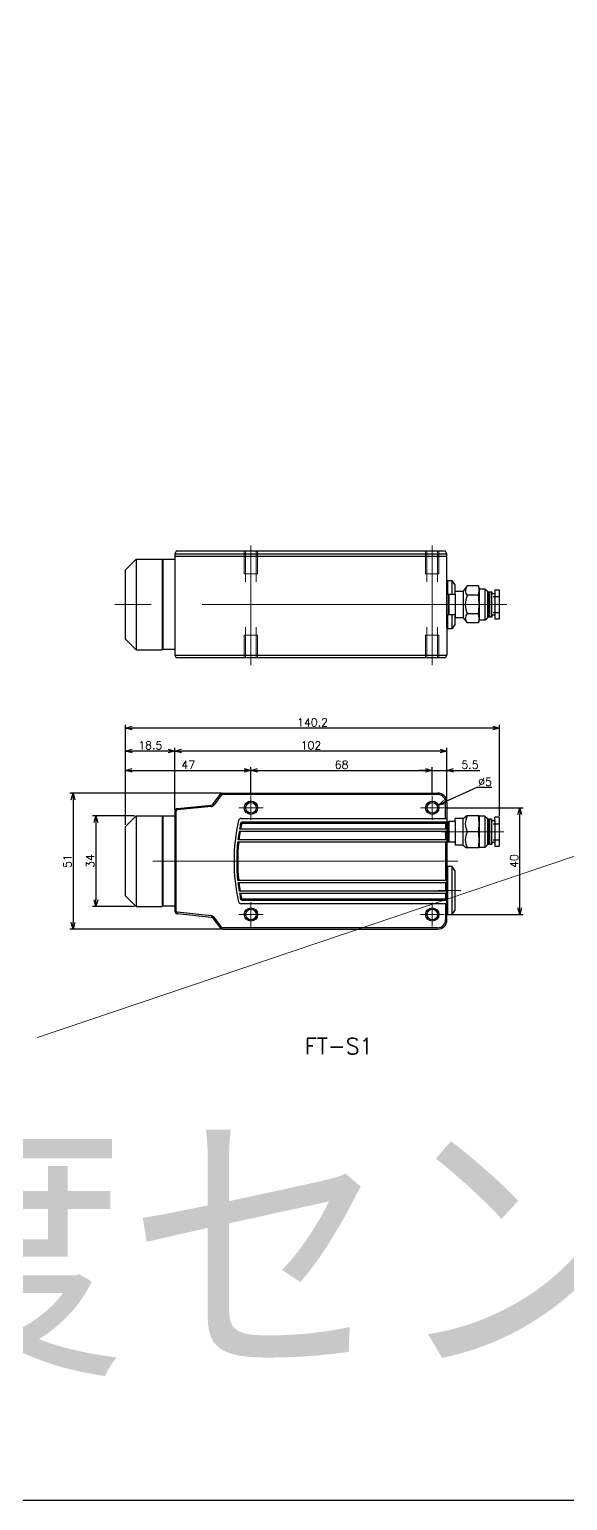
# Model space of a CAD drawing. Header units: millimetres. Extents: x -16130 to 36813, y -8099 to 27484.
# Drawn here: x 7763 to 7965, y -5379 to -4827 of the extents above; entities that cross this region are included whole.
import ezdxf

# ---------------------------------------------------------------- set-up
doc = ezdxf.new("R2010")
doc.units = ezdxf.units.MM
doc.header["$LTSCALE"] = 6
doc.header["$PDMODE"] = 99
doc.header["$PDSIZE"] = 1
doc.linetypes.add('CENTER2', pattern=[28.575, 19.05, -3.175, 3.175, -3.175])
doc.linetypes.add('HIDDEN', pattern=[9.525, 6.35, -3.175])
for name, color, linetype, lineweight in [('04_HIDDEN', 2, 'HIDDEN', 13), ('05_CENTER', 4, 'CENTER2', 13), ('08_DIM', 3, 'Continuous', 13)]:
    doc.layers.add(name, color=color, linetype=linetype, lineweight=lineweight)
doc.styles.add('KSS_TXT', font='txt.shx', dxfattribs={"bigfont": 'extfont2.shx'})
doc.dimstyles.new('KSS_DIM', dxfattribs={"dimtxt": 3, "dimasz": 2.5, "dimexe": 1.25, "dimexo": 0.625, "dimtad": 1, "dimdsep": 46, "dimtxsty": 'KSS_TXT', "dimblk": 'OPEN30', "dimcen": 0, "dimazin": 2, "dimtfac": 0.75, "dimtmove": 0, "dimatfit": 3, "dimldrblk": 'OPEN30', "dimfxl": 1, "dimtolj": 1, "dimarcsym": 0})
doc.dimstyles.new('KSS_DIM$3', dxfattribs={"dimtxt": 3, "dimasz": 2.5, "dimexe": 1.25, "dimexo": 0.625, "dimtad": 1, "dimtih": 1, "dimtoh": 1, "dimdsep": 46, "dimtxsty": 'KSS_TXT', "dimblk": 'OPEN30', "dimcen": 0, "dimazin": 2, "dimtfac": 0.75, "dimtofl": 0, "dimtmove": 0, "dimatfit": 3, "dimldrblk": 'OPEN30', "dimfxl": 1, "dimtolj": 1, "dimarcsym": 0})

# ---------------------------------------------------------------- blocks, each defined once
blk = doc.blocks.new('_Open30')
at = {"color": 0, "linetype": 'ByBlock', "lineweight": -2}
for p, q in [((-1, 0.27), (0, 0)), ((0, 0), (-1, -0.27)), ((0, 0), (-1, 0))]:
    blk.add_line(p, q, dxfattribs=at)
blk = doc.blocks.new('*D2954')
at = {"layer": '08_DIM', "color": 0, "lineweight": -2, "transparency": 16777216}
for p, q in [((7798.79, -5125.32), (7798.79, -5103.68)), ((7801.29, -5104.93), (7843.29, -5104.93)), ((7845.79, -5113.75), (7845.79, -5103.68))]:
    blk.add_line(p, q, dxfattribs=at)
at = {"layer": 'Defpoints', "color": 0, "transparency": 16777216}
for p in [(7845.79, -5104.93), (7845.79, -5114.38), (7798.79, -5125.94)]:
    blk.add_point(p, dxfattribs=at)
at = {"layer": '08_DIM', "color": 0, "lineweight": -2, "transparency": 16777216, "xscale": 2.5, "yscale": 2.5, "zscale": 2.5, "rotation": 180}
blk.add_blockref('_Open30', (7798.79, -5104.93), dxfattribs=at)
at = {"layer": '08_DIM', "color": 0, "lineweight": -2, "transparency": 16777216, "xscale": 2.5, "yscale": 2.5, "zscale": 2.5}
blk.add_blockref('_Open30', (7845.79, -5104.93), dxfattribs=at)
at = {"layer": '08_DIM', "color": 0, "transparency": 16777216, "insert": (7822.29, -5102.8), "char_height": 3, "attachment_point": 5, "style": 'KSS_TXT'}
blk.add_mtext('\\A1;47', dxfattribs=at)
blk = doc.blocks.new('*D2955')
at = {"layer": '08_DIM', "color": 0, "lineweight": -2, "transparency": 16777216}
for p, q in [((7845.79, -5113.75), (7845.79, -5103.68)), ((7848.29, -5104.93), (7911.29, -5104.93)), ((7913.79, -5113.85), (7913.79, -5103.68))]:
    blk.add_line(p, q, dxfattribs=at)
at = {"layer": 'Defpoints', "color": 0, "transparency": 16777216}
for p in [(7913.79, -5104.93), (7845.79, -5114.38), (7913.79, -5114.48)]:
    blk.add_point(p, dxfattribs=at)
at = {"layer": '08_DIM', "color": 0, "lineweight": -2, "transparency": 16777216, "xscale": 2.5, "yscale": 2.5, "zscale": 2.5, "rotation": 180}
blk.add_blockref('_Open30', (7845.79, -5104.93), dxfattribs=at)
at = {"layer": '08_DIM', "color": 0, "lineweight": -2, "transparency": 16777216, "xscale": 2.5, "yscale": 2.5, "zscale": 2.5}
blk.add_blockref('_Open30', (7913.79, -5104.93), dxfattribs=at)
at = {"layer": '08_DIM', "color": 0, "transparency": 16777216, "insert": (7879.79, -5102.8), "char_height": 3, "attachment_point": 5, "style": 'KSS_TXT'}
blk.add_mtext('\\A1;68', dxfattribs=at)
blk = doc.blocks.new('*D2956')
at = {"layer": '08_DIM', "color": 0, "lineweight": -2, "transparency": 16777216}
for p, q in [((7911.29, -5104.93), (7908.79, -5104.93)), ((7913.79, -5113.85), (7913.79, -5103.68)), ((7913.79, -5104.93), (7919.29, -5104.93)), ((7919.29, -5116.32), (7919.29, -5103.68)), ((7921.79, -5104.93), (7931.56, -5104.93))]:
    blk.add_line(p, q, dxfattribs=at)
at = {"layer": 'Defpoints', "color": 0, "transparency": 16777216}
for p in [(7919.29, -5104.93), (7913.79, -5114.48), (7919.29, -5116.94)]:
    blk.add_point(p, dxfattribs=at)
at = {"layer": '08_DIM', "color": 0, "lineweight": -2, "transparency": 16777216, "xscale": 2.5, "yscale": 2.5, "zscale": 2.5}
blk.add_blockref('_Open30', (7913.79, -5104.93), dxfattribs=at)
at = {"layer": '08_DIM', "color": 0, "lineweight": -2, "transparency": 16777216, "xscale": 2.5, "yscale": 2.5, "zscale": 2.5, "rotation": 180}
blk.add_blockref('_Open30', (7919.29, -5104.93), dxfattribs=at)
at = {"layer": '08_DIM', "color": 0, "transparency": 16777216, "insert": (7927.92, -5102.8), "char_height": 3, "attachment_point": 5, "style": 'KSS_TXT'}
blk.add_mtext('\\A1;5.5', dxfattribs=at)
blk = doc.blocks.new('*D2957')
at = {"layer": '08_DIM', "color": 0, "lineweight": -2, "transparency": 16777216}
for p, q in [((7817.29, -5119.62), (7817.29, -5096.43)), ((7916.79, -5097.68), (7819.79, -5097.68)), ((7919.29, -5116.32), (7919.29, -5096.43))]:
    blk.add_line(p, q, dxfattribs=at)
at = {"layer": 'Defpoints', "color": 0, "transparency": 16777216}
for p in [(7817.29, -5097.68), (7919.29, -5116.94), (7817.29, -5120.25)]:
    blk.add_point(p, dxfattribs=at)
at = {"layer": '08_DIM', "color": 0, "lineweight": -2, "transparency": 16777216, "xscale": 2.5, "yscale": 2.5, "zscale": 2.5, "rotation": 180}
blk.add_blockref('_Open30', (7817.29, -5097.68), dxfattribs=at)
at = {"layer": '08_DIM', "color": 0, "lineweight": -2, "transparency": 16777216, "xscale": 2.5, "yscale": 2.5, "zscale": 2.5}
blk.add_blockref('_Open30', (7919.29, -5097.68), dxfattribs=at)
at = {"layer": '08_DIM', "color": 0, "transparency": 16777216, "insert": (7868.29, -5095.55), "char_height": 3, "attachment_point": 5, "style": 'KSS_TXT'}
blk.add_mtext('\\A1;102', dxfattribs=at)
blk = doc.blocks.new('*D2958')
at = {"layer": '08_DIM', "color": 0, "lineweight": -2, "transparency": 16777216}
for p, q in [((7798.79, -5125.32), (7798.79, -5096.43)), ((7814.79, -5097.68), (7801.29, -5097.68)), ((7817.29, -5119.62), (7817.29, -5096.43))]:
    blk.add_line(p, q, dxfattribs=at)
at = {"layer": 'Defpoints', "color": 0, "transparency": 16777216}
for p in [(7798.79, -5097.68), (7817.29, -5120.25), (7798.79, -5125.94)]:
    blk.add_point(p, dxfattribs=at)
at = {"layer": '08_DIM', "color": 0, "lineweight": -2, "transparency": 16777216, "xscale": 2.5, "yscale": 2.5, "zscale": 2.5, "rotation": 180}
blk.add_blockref('_Open30', (7798.79, -5097.68), dxfattribs=at)
at = {"layer": '08_DIM', "color": 0, "lineweight": -2, "transparency": 16777216, "xscale": 2.5, "yscale": 2.5, "zscale": 2.5}
blk.add_blockref('_Open30', (7817.29, -5097.68), dxfattribs=at)
at = {"layer": '08_DIM', "color": 0, "transparency": 16777216, "insert": (7808.04, -5095.55), "char_height": 3, "attachment_point": 5, "style": 'KSS_TXT'}
blk.add_mtext('\\A1;18.5', dxfattribs=at)
blk = doc.blocks.new('*D2959')
at = {"layer": '08_DIM', "color": 0, "lineweight": -2, "transparency": 16777216}
for p, q in [((7802.16, -5121.94), (7786.39, -5121.94)), ((7787.64, -5124.44), (7787.64, -5153.44)), ((7802.16, -5155.94), (7786.39, -5155.94))]:
    blk.add_line(p, q, dxfattribs=at)
at = {"layer": 'Defpoints', "color": 0, "transparency": 16777216}
for p in [(7802.79, -5121.94), (7787.64, -5155.94), (7802.79, -5155.94)]:
    blk.add_point(p, dxfattribs=at)
at = {"layer": '08_DIM', "color": 0, "lineweight": -2, "transparency": 16777216, "xscale": 2.5, "yscale": 2.5, "zscale": 2.5}
for p, rotation in [((7787.64, -5121.94), 90), ((7787.64, -5155.94), 270)]:
    blk.add_blockref('_Open30', p, dxfattribs=dict(at, rotation=rotation))
at = {"layer": '08_DIM', "color": 0, "transparency": 16777216, "insert": (7785.52, -5138.94), "char_height": 3, "attachment_point": 5, "rotation": 90, "style": 'KSS_TXT'}
blk.add_mtext('\\A1;34', dxfattribs=at)
blk = doc.blocks.new('*D2960')
at = {"layer": '08_DIM', "color": 0, "lineweight": -2, "transparency": 16777216}
for p, q in [((7834.56, -5113.44), (7777.83, -5113.44)), ((7779.08, -5115.94), (7779.08, -5161.94)), ((7834.56, -5164.44), (7777.83, -5164.44))]:
    blk.add_line(p, q, dxfattribs=at)
at = {"layer": 'Defpoints', "color": 0, "transparency": 16777216}
for p in [(7835.18, -5113.44), (7779.08, -5164.44), (7835.18, -5164.44)]:
    blk.add_point(p, dxfattribs=at)
at = {"layer": '08_DIM', "color": 0, "lineweight": -2, "transparency": 16777216, "xscale": 2.5, "yscale": 2.5, "zscale": 2.5}
for p, rotation in [((7779.08, -5113.44), 90), ((7779.08, -5164.44), 270)]:
    blk.add_blockref('_Open30', p, dxfattribs=dict(at, rotation=rotation))
at = {"layer": '08_DIM', "color": 0, "transparency": 16777216, "insert": (7776.95, -5138.94), "char_height": 3, "attachment_point": 5, "rotation": 90, "style": 'KSS_TXT'}
blk.add_mtext('\\A1;51', dxfattribs=at)
blk = doc.blocks.new('*D2961')
at = {"layer": '08_DIM', "color": 0, "lineweight": -2, "transparency": 16777216}
for p, q in [((7918.88, -5118.94), (7947.84, -5118.94)), ((7946.59, -5156.44), (7946.59, -5121.44)), ((7918.88, -5158.94), (7947.84, -5158.94))]:
    blk.add_line(p, q, dxfattribs=at)
at = {"layer": 'Defpoints', "color": 0, "transparency": 16777216}
for p in [(7918.25, -5118.94), (7946.59, -5118.94), (7918.25, -5158.94)]:
    blk.add_point(p, dxfattribs=at)
at = {"layer": '08_DIM', "color": 0, "lineweight": -2, "transparency": 16777216, "xscale": 2.5, "yscale": 2.5, "zscale": 2.5}
for p, rotation in [((7946.59, -5118.94), 90), ((7946.59, -5158.94), 270)]:
    blk.add_blockref('_Open30', p, dxfattribs=dict(at, rotation=rotation))
at = {"layer": '08_DIM', "color": 0, "transparency": 16777216, "insert": (7944.46, -5138.94), "char_height": 3, "attachment_point": 5, "rotation": 90, "style": 'KSS_TXT'}
blk.add_mtext('\\A1;40', dxfattribs=at)
blk = doc.blocks.new('*D2967')
at = {"layer": '08_DIM', "color": 0, "lineweight": -2, "transparency": 16777216}
for p, q in [((7798.79, -5125.32), (7798.79, -5087.82)), ((7936.49, -5089.07), (7801.29, -5089.07)), ((7938.99, -5122.12), (7938.99, -5087.82))]:
    blk.add_line(p, q, dxfattribs=at)
at = {"layer": 'Defpoints', "color": 0, "transparency": 16777216}
for p in [(7798.79, -5089.07), (7938.99, -5122.74), (7798.79, -5125.94)]:
    blk.add_point(p, dxfattribs=at)
at = {"layer": '08_DIM', "color": 0, "lineweight": -2, "transparency": 16777216, "xscale": 2.5, "yscale": 2.5, "zscale": 2.5, "rotation": 180}
blk.add_blockref('_Open30', (7798.79, -5089.07), dxfattribs=at)
at = {"layer": '08_DIM', "color": 0, "lineweight": -2, "transparency": 16777216, "xscale": 2.5, "yscale": 2.5, "zscale": 2.5}
blk.add_blockref('_Open30', (7938.99, -5089.07), dxfattribs=at)
at = {"layer": '08_DIM', "color": 0, "transparency": 16777216, "insert": (7868.89, -5086.94), "char_height": 3, "attachment_point": 5, "style": 'KSS_TXT'}
blk.add_mtext('\\A1;140.2', dxfattribs=at)
blk = doc.blocks.new('*D2968')
at = {"layer": '08_DIM', "color": 0, "lineweight": -2, "transparency": 16777216}
for p, q in [((7930.45, -5111.36), (7918.34, -5116.87)), ((7936.08, -5111.36), (7930.45, -5111.36))]:
    blk.add_line(p, q, dxfattribs=at)
at = {"layer": 'Defpoints', "color": 0, "transparency": 16777216}
for p in [(7911.51, -5119.98), (7916.06, -5117.91)]:
    blk.add_point(p, dxfattribs=at)
at = {"layer": '08_DIM', "color": 0, "lineweight": -2, "transparency": 16777216, "xscale": 2.5, "yscale": 2.5, "zscale": 2.5, "rotation": 204.4778225303945}
blk.add_blockref('_Open30', (7916.06, -5117.91), dxfattribs=at)
at = {"layer": '08_DIM', "color": 0, "transparency": 16777216, "insert": (7933.58, -5109.23), "char_height": 3, "attachment_point": 5, "style": 'KSS_TXT'}
blk.add_mtext('\\A1;%%C5', dxfattribs=at)
blk = doc.blocks.new('FT-S1a_1_1')
at = {"color": 0}
for p, q in [((-27.6, -0.31), (-14.93, 0.96)), ((-14.89, 0.46), (-27.55, -0.81)), ((-14.24, 1.35), (-11.4, 5.1)), ((-11, 4.8), (-13.84, 1.05)), ((-10.6, 5.5), (70, 5.5)), ((70, 5), (-10.6, 5)), ((73, -4), (73, 2)), ((73, -4), (73, 2)), ((73.5, 2), (73.5, -5.1)), ((-47, -7), (-43, -3)), ((-43, -3), (-33.3, -3)), ((-43, -3), (-43, -37)), ((-33.3, -3), (-33.3, -3.4)), ((-33.3, -3), (-33.3, -3.4)), ((-33.3, -3.4), (-33, -3.1)), ((-33.3, -3.4), (-33.3, -36.6)), ((-28.5, -3.1), (-33, -3.1)), ((-33, -3.1), (-33, -36.9)), ((-28.5, -1.3), (-28.5, -3.1)), ((-28.5, -1.3), (-28.5, -3.1)), ((-28.5, -3.1), (-28.5, -36.9)), ((-28.5, -3.1), (-28.5, -36.9)), ((-28, -38.7), (-28, -1.3)), ((-3.72, -5.51), (-3.49, -5.8)), ((-3.72, -5.51), (-3.49, -5.8)), ((-3.7, -4), (73.5, -4)), ((-3.7, -4), (73.5, -4)), ((73.5, -5.4), (-3.41, -5.4)), ((73.5, -5.4), (-3.41, -5.4)), ((73, -5.8), (73.2, -5.4)), ((73, -5.8), (73.2, -5.4)), ((73.5, -5.1), (73.5, -12.9)), ((73.5, -5.1), (74, -5.1)), ((73.5, -5.1), (73.5, -12.9)), ((74, -5.3), (74.2, -5.1)), ((74, -5.3), (74, -5.1)), ((74, -5.3), (74, -12.7)), ((76.6, -5.1), (74.2, -5.1)), ((74.2, -5.1), (74.2, -12.9)), ((79.6, -4), (76.6, -4)), ((76.6, -5.1), (76.6, -4)), ((76.6, -5.1), (76.6, -12.9)), ((79.6, -4), (80.87, -3)), ((79.6, -14), (79.6, -4)), ((85.57, -3), (80.87, -3)), ((85.6, -3.1), (85.57, -3)), ((87.7, -3.1), (85.6, -3.1)), ((85.6, -3.1), (85.6, -14.9)), ((87.7, -3.1), (88.65, -4.05)), ((87.7, -3.1), (87.7, -14.9)), ((88.65, -4.25), (88.65, -4.05)), ((89.15, -4.25), (88.65, -4.25)), ((88.65, -4.25), (88.65, -13.75)), ((89.3, -4.45), (89.15, -4.25)), ((89.15, -4.25), (89.15, -13.75)), ((89.45, -4.25), (89.3, -4.45)), ((89.3, -13.55), (89.3, -4.45)), ((90.25, -4.25), (89.45, -4.25)), ((89.45, -4.25), (89.45, -13.75)), ((90.35, -4.35), (90.25, -4.25)), ((90.25, -4.25), (90.25, -13.75)), ((90.35, -4.95), (90.35, -4.35)), ((91.2, -4.95), (90.35, -4.95)), ((90.35, -13.05), (90.35, -4.95)), ((92.9, -3.5), (91.4, -3.5)), ((91.4, -4.75), (91.4, -3.5)), ((91.4, -4.75), (91.4, -13.25)), ((93.2, -14.2), (93.2, -3.8)), ((-47, -33), (-47, -7)), ((73.5, -8.9), (-4.47, -8.9)), ((73.5, -8.9), (-4.47, -8.9)), ((-4.3, -7.9), (73.5, -7.9)), ((-4.3, -7.9), (73.5, -7.9)), ((-3.49, -5.8), (73, -5.8)), ((-3.49, -5.8), (73, -5.8)), ((73, -5.8), (73, -7.9)), ((73, -5.8), (73, -7.9)), ((73, -8.9), (73, -11.9)), ((73, -8.9), (73, -11.9)), ((85.32, -9), (81.12, -9)), ((90.85, -6), (93.2, -6)), ((73.5, -12.9), (-4.99, -12.9)), ((73.5, -12.9), (-4.99, -12.9)), ((-4.88, -11.9), (73.5, -11.9)), ((-4.88, -11.9), (73.5, -11.9)), ((73, -12.9), (73, -27.1)), ((74, -12.9), (73.5, -12.9)), ((73.5, -12.9), (73.5, -22.2)), ((74.2, -12.9), (74, -12.7)), ((74, -12.7), (74, -12.9)), ((76.6, -12.9), (74.2, -12.9)), ((76.6, -12.9), (76.6, -14)), ((79.6, -14), (76.6, -14)), ((79.6, -14), (80.87, -15)), ((85.57, -15), (80.87, -15)), ((85.6, -14.9), (85.57, -15)), ((87.7, -14.9), (85.6, -14.9)), ((87.7, -14.9), (88.65, -13.95)), ((88.65, -13.75), (88.65, -13.95)), ((89.15, -13.75), (88.65, -13.75)), ((89.3, -13.55), (89.15, -13.75)), ((89.45, -13.75), (89.3, -13.55)), ((90.25, -13.75), (89.45, -13.75)), ((90.35, -13.65), (90.25, -13.75)), ((90.35, -13.05), (90.35, -13.65)), ((91.2, -13.05), (90.35, -13.05)), ((90.85, -12), (93.2, -12)), ((91.4, -13.25), (91.4, -14.5)), ((92.9, -14.5), (91.4, -14.5)), ((73.7, -22), (73.5, -22.2)), ((75.5, -22), (73.7, -22)), ((73.7, -22), (73.7, -40)), ((76.5, -23.5), (75.5, -22)), ((75.5, -40), (75.5, -22)), ((-4.99, -27.1), (-4.59, -27.1)), ((-4.99, -27.1), (-4.59, -27.1)), ((-4.59, -27.1), (73.5, -27.1)), ((73.5, -39.8), (73.5, -22.2)), ((76.5, -23.5), (76.5, -38.5)), ((-47, -33), (-43, -37)), ((-4.48, -28.1), (-4.88, -28.1)), ((-4.48, -28.1), (-4.88, -28.1)), ((73.5, -28.1), (-4.48, -28.1)), ((-4.47, -31.1), (73.5, -31.1)), ((73.5, -32.1), (-4.3, -32.1)), ((73, -28.1), (73, -31.1)), ((73, -28.1), (73, -31.1)), ((73, -32.1), (73, -34.2)), ((73, -32.1), (73, -34.2)), ((-43, -37), (-33.3, -37)), ((-33.3, -36.6), (-33.3, -37)), ((-33.3, -36.6), (-33, -36.9)), ((-33.3, -36.6), (-33.3, -37)), ((-28.5, -36.9), (-33, -36.9)), ((-28.5, -36.9), (-28.5, -38.7)), ((-3.72, -34.49), (-3.49, -34.2)), ((-3.72, -34.49), (-3.49, -34.2)), ((73.5, -36), (-3.7, -36)), ((73, -34.2), (-3.49, -34.2)), ((-3.41, -34.6), (73.5, -34.6)), ((73.2, -34.6), (73, -34.2)), ((73.2, -34.6), (73, -34.2)), ((73, -36), (73, -42)), ((73, -36), (73, -42)), ((75.5, -40), (76.5, -38.5)), ((-27.6, -39.69), (-14.93, -40.96)), ((-14.89, -40.46), (-27.55, -39.19)), ((-14.24, -41.35), (-11.4, -45.1)), ((-11, -44.8), (-13.84, -41.05)), ((73.5, -39.8), (73.7, -40)), ((73.5, -42), (73.5, -39.8)), ((73.7, -40), (75.5, -40)), ((70, -45), (-10.6, -45)), ((-10.6, -45.5), (70, -45.5))]:
    blk.add_line(p, q, dxfattribs=at)
for centre, radius in [((0, 0), 2.5), ((0, 0), 2.5), ((0, 0), 2), ((0, 0), 2), ((68, 0), 2.5), ((68, 0), 2.5), ((68, 0), 2), ((68, 0), 2), ((0, -40), 2.5), ((0, -40), 2.5), ((0, -40), 2), ((0, -40), 2), ((68, -40), 2.5), ((68, -40), 2.5), ((68, -40), 2), ((68, -40), 2)]:
    blk.add_circle(centre, radius, dxfattribs=at)
for centre, radius, start, end in [((-15.03, 1.95), 1, 275.7106, 322.9269), ((-15.03, 1.95), 1.5, 275.7106, 322.9269), ((-10.6, 4.5), 1, 90, 142.9269), ((-10.6, 4.5), 1, 90, 142.9269), ((-10.6, 4.5), 0.5, 90, 142.9269), ((-10.6, 4.5), 0.5, 90, 142.9269), ((70, 2), 3.5, 0, 90), ((70, 2), 3, 0, 90), ((-27.5, -1.3), 1, 95.7106, 180), ((-27.5, -1.3), 0.5, 95.7106, 180), ((63.65, -20), 70, 167.4441, 192.5559), ((63.65, -20), 70, 167.4441, 192.5559), ((-3.7, -5), 1, 90, 167.4441), ((-3.7, -5), 1, 90, 167.4441), ((-3.41, -5.9), 0.5, 90, 168.2947), ((-3.41, -5.9), 0.5, 90, 168.2947), ((86.75, -6), 6.38, 151.9739, 208.0261), ((67.36, -6), 18.22, 350.5215, 9.4785), ((91.2, -4.75), 0.2, 270, 0), ((92.9, -3.8), 0.3, 0, 90), ((64.65, -20), 70, 170.876, 173.3552), ((64.65, -20), 70, 170.876, 173.3552), ((64.65, -20), 69.6, 170.8231, 173.3168), ((64.65, -20), 69.6, 170.8231, 173.3168), ((64.65, -20), 70, 168.2947, 170.046), ((64.65, -20), 70, 168.2947, 170.046), ((64.65, -20), 69.6, 168.2277, 169.9882), ((64.65, -20), 69.6, 168.2277, 169.9882), ((86.75, -12), 6.38, 151.9739, 208.0261), ((67.36, -12), 18.22, 350.5215, 9.4785), ((64.65, -20), 70, 174.1786, 185.8214), ((64.65, -20), 70, 174.1786, 185.8214), ((64.65, -20), 69.6, 174.145, 185.855), ((64.65, -20), 69.6, 174.145, 185.855), ((91.2, -13.25), 0.2, 0, 90), ((92.9, -14.2), 0.3, 270, 0), ((64.65, -20), 70, 186.6448, 189.124), ((64.65, -20), 70, 186.6448, 189.124), ((64.65, -20), 69.6, 186.6832, 189.1769), ((64.65, -20), 69.6, 186.6832, 189.1769), ((64.65, -20), 70, 189.954, 191.7053), ((64.65, -20), 70, 189.954, 191.7053), ((64.65, -20), 69.6, 190.0118, 191.7723), ((64.65, -20), 69.6, 190.0118, 191.7723), ((-3.7, -35), 1, 192.5559, 270), ((-3.7, -35), 1, 192.5559, 270), ((-3.41, -34.1), 0.5, 191.7053, 270), ((-3.41, -34.1), 0.5, 191.7053, 270), ((-27.5, -38.7), 1, 180, 264.2894), ((-27.5, -38.7), 0.5, 180, 264.2894), ((-15.03, -41.95), 1, 37.0731, 84.2894), ((-15.03, -41.95), 1.5, 37.0731, 84.2894), ((70, -42), 3.5, 270, 0), ((70, -42), 3, 270, 0), ((-10.6, -44.5), 1, 217.0731, 270), ((-10.6, -44.5), 1, 217.0731, 270), ((-10.6, -44.5), 0.5, 217.0731, 270), ((-10.6, -44.5), 0.5, 217.0731, 270)]:
    blk.add_arc(centre, radius, start, end, dxfattribs=at)
at = {"layer": '05_CENTER', "color": 0}
for p, q in [((4.57, 0), (-4.57, 0)), ((0, -4.57), (0, 4.57)), ((72.47, 0), (63.53, 0)), ((68, -4.47), (68, 4.47)), ((94.82, -9), (71.47, -9)), ((77.54, -20), (-51.05, -20)), ((70.27, -31), (78.65, -31)), ((0, -35.43), (0, -44.57)), ((68, -35.53), (68, -44.47)), ((4.57, -40), (-4.57, -40)), ((72.47, -40), (63.53, -40))]:
    blk.add_line(p, q, dxfattribs=at)
blk = doc.blocks.new('FT-S1b_1_1')
at = {"color": 0}
for p, q in [((73, 0), (-28, 0)), ((73, 0), (-28, 0)), ((73.5, -1), (73, 0)), ((73.5, -1), (73, 0)), ((-47, -7), (-43, -3)), ((-47, -7), (-43, -3)), ((-43, -3), (-33.3, -3)), ((-43, -3), (-43, -37)), ((-43, -3), (-33.3, -3)), ((-43, -3), (-43, -37)), ((-33.3, -3.4), (-33.3, -3)), ((-33.3, -3.4), (-33.3, -3)), ((-33.3, -3.4), (-33, -3.1)), ((-33.3, -3.4), (-33, -3.1)), ((-33.3, -3.4), (-33.3, -36.6)), ((-33.3, -3.4), (-33.3, -36.6)), ((-28.5, -3.1), (-33, -3.1)), ((-33, -3.1), (-33, -36.9)), ((-28.5, -3.1), (-33, -3.1)), ((-33, -3.1), (-33, -36.9)), ((-28, 0), (-28.5, -1)), ((-28, 0), (-28.5, -1)), ((-28.5, -1), (-28.5, -3.1)), ((-28.5, -1), (73.5, -1)), ((-28.5, -1), (-28.5, -3.1)), ((-28.5, -1), (73.5, -1)), ((73.5, -2), (-28.5, -2)), ((73.5, -2), (-28.5, -2)), ((-28.5, -3.1), (-28.5, -36.9)), ((-28.5, -3.1), (-28.5, -36.9)), ((73.5, -11.2), (73.5, -1)), ((73.5, -11.2), (73.5, -1)), ((-47, -33), (-47, -7)), ((-47, -33), (-47, -7)), ((73.5, -11.2), (73.7, -11)), ((73.5, -11.2), (73.7, -11)), ((73.7, -11), (73.7, -16.1)), ((73.7, -11), (75.5, -11)), ((73.7, -11), (73.7, -16.1)), ((73.7, -11), (75.5, -11)), ((76.5, -12.5), (75.5, -11)), ((75.5, -16.1), (75.5, -11)), ((76.5, -12.5), (75.5, -11)), ((75.5, -16.1), (75.5, -11)), ((73.5, -28.8), (73.5, -11.2)), ((73.5, -28.8), (73.5, -11.2)), ((73.5, -16.1), (74, -16.1)), ((73.5, -16.1), (74, -16.1)), ((74, -16.3), (74.2, -16.1)), ((74, -16.1), (74, -23.9)), ((74, -16.3), (74.2, -16.1)), ((74, -16.1), (74, -23.9)), ((74.2, -16.1), (76.5, -16.1)), ((74.2, -16.1), (74.2, -23.9)), ((74.2, -16.1), (76.5, -16.1)), ((74.2, -16.1), (74.2, -23.9)), ((76.5, -12.5), (76.5, -16.1)), ((76.5, -12.5), (76.5, -16.1)), ((76.5, -16.1), (76.6, -16.1)), ((76.5, -16.1), (76.6, -16.1)), ((76.6, -15), (79.6, -15)), ((76.6, -16.1), (76.6, -15)), ((76.6, -15), (79.6, -15)), ((76.6, -16.1), (76.6, -15)), ((76.6, -16.1), (76.6, -23.9)), ((76.6, -16.1), (76.6, -23.9)), ((81.12, -13.07), (79.6, -15)), ((81.12, -13.07), (79.6, -15)), ((79.6, -15), (79.6, -25)), ((79.6, -15), (79.6, -25)), ((85.32, -13.07), (81.12, -13.07)), ((85.32, -13.07), (81.12, -13.07)), ((85.32, -16.54), (81.12, -16.54)), ((85.32, -16.54), (81.12, -16.54)), ((85.32, -13.07), (85.6, -14.1)), ((85.32, -13.07), (85.6, -14.1)), ((85.6, -14.1), (87.7, -14.1)), ((85.6, -14.1), (85.6, -25.9)), ((85.6, -14.1), (87.7, -14.1)), ((85.6, -14.1), (85.6, -25.9)), ((87.7, -14.1), (88.65, -15.05)), ((87.7, -14.1), (87.7, -25.9)), ((87.7, -14.1), (88.65, -15.05)), ((87.7, -14.1), (87.7, -25.9)), ((88.65, -15.05), (88.65, -15.25)), ((88.65, -15.05), (88.65, -15.25)), ((88.65, -15.25), (89.15, -15.25)), ((88.65, -15.25), (88.65, -24.75)), ((88.65, -15.25), (89.15, -15.25)), ((88.65, -15.25), (88.65, -24.75)), ((89.15, -15.25), (89.3, -15.45)), ((89.15, -15.25), (89.15, -24.75)), ((89.15, -15.25), (89.3, -15.45)), ((89.15, -15.25), (89.15, -24.75)), ((89.3, -15.45), (89.45, -15.25)), ((89.3, -15.45), (89.45, -15.25)), ((89.3, -24.55), (89.3, -15.45)), ((89.3, -24.55), (89.3, -15.45)), ((89.45, -15.25), (90.25, -15.25)), ((89.45, -15.25), (89.45, -24.75)), ((89.45, -15.25), (90.25, -15.25)), ((89.45, -15.25), (89.45, -24.75)), ((90.25, -15.25), (90.35, -15.35)), ((90.25, -15.25), (90.25, -24.75)), ((90.25, -15.25), (90.35, -15.35)), ((90.25, -15.25), (90.25, -24.75)), ((90.35, -15.35), (90.35, -15.95)), ((90.35, -15.35), (90.35, -15.95)), ((90.35, -15.95), (91.2, -15.95)), ((90.35, -24.05), (90.35, -15.95)), ((90.35, -15.95), (91.2, -15.95)), ((90.35, -24.05), (90.35, -15.95)), ((91.4, -14.5), (92.9, -14.5)), ((91.4, -14.5), (91.4, -15.75)), ((91.4, -14.5), (92.9, -14.5)), ((91.4, -14.5), (91.4, -15.75)), ((91.4, -15.75), (91.4, -24.25)), ((91.4, -15.75), (91.4, -24.25)), ((93.2, -25.2), (93.2, -14.8)), ((93.2, -25.2), (93.2, -14.8)), ((90.85, -17), (93.2, -17)), ((90.85, -17), (93.2, -17)), ((74, -23.9), (73.5, -23.9)), ((74, -23.9), (73.5, -23.9)), ((73.7, -23.9), (73.7, -29)), ((73.7, -23.9), (73.7, -29)), ((74.2, -23.9), (74, -23.7)), ((74.2, -23.9), (74, -23.7)), ((76.5, -23.9), (74.2, -23.9)), ((76.5, -23.9), (74.2, -23.9)), ((75.5, -29), (75.5, -23.9)), ((75.5, -29), (75.5, -23.9)), ((76.5, -27.5), (75.5, -29)), ((76.5, -27.5), (75.5, -29)), ((76.5, -23.9), (76.5, -27.5)), ((76.5, -23.9), (76.6, -23.9)), ((76.5, -23.9), (76.5, -27.5)), ((76.5, -23.9), (76.6, -23.9)), ((76.6, -23.9), (76.6, -25)), ((76.6, -23.9), (76.6, -25)), ((79.6, -25), (76.6, -25)), ((79.6, -25), (76.6, -25)), ((79.6, -25), (81.12, -26.93)), ((79.6, -25), (81.12, -26.93)), ((85.32, -23.46), (81.12, -23.46)), ((85.32, -23.46), (81.12, -23.46)), ((85.32, -26.93), (81.12, -26.93)), ((85.32, -26.93), (81.12, -26.93)), ((85.6, -25.9), (85.32, -26.93)), ((85.6, -25.9), (85.32, -26.93)), ((87.7, -25.9), (85.6, -25.9)), ((87.7, -25.9), (85.6, -25.9)), ((87.7, -25.9), (88.65, -24.95)), ((87.7, -25.9), (88.65, -24.95)), ((88.65, -24.75), (88.65, -24.95)), ((89.15, -24.75), (88.65, -24.75)), ((88.65, -24.75), (88.65, -24.95)), ((89.15, -24.75), (88.65, -24.75)), ((89.3, -24.55), (89.15, -24.75)), ((89.3, -24.55), (89.15, -24.75)), ((89.45, -24.75), (89.3, -24.55)), ((89.45, -24.75), (89.3, -24.55)), ((90.25, -24.75), (89.45, -24.75)), ((90.25, -24.75), (89.45, -24.75)), ((90.35, -24.65), (90.25, -24.75)), ((90.35, -24.65), (90.25, -24.75)), ((91.2, -24.05), (90.35, -24.05)), ((90.35, -24.05), (90.35, -24.65)), ((91.2, -24.05), (90.35, -24.05)), ((90.35, -24.05), (90.35, -24.65)), ((90.85, -23), (93.2, -23)), ((90.85, -23), (93.2, -23)), ((91.4, -24.25), (91.4, -25.5)), ((91.4, -24.25), (91.4, -25.5)), ((92.9, -25.5), (91.4, -25.5)), ((92.9, -25.5), (91.4, -25.5)), ((-47, -33), (-43, -37)), ((-47, -33), (-43, -37)), ((73.5, -28.8), (73.7, -29)), ((73.5, -28.8), (73.5, -39)), ((73.5, -28.8), (73.7, -29)), ((73.5, -28.8), (73.5, -39)), ((73.7, -29), (75.5, -29)), ((73.7, -29), (75.5, -29)), ((-43, -37), (-33.3, -37)), ((-43, -37), (-33.3, -37)), ((-33.3, -36.6), (-33, -36.9)), ((-33.3, -36.6), (-33.3, -37)), ((-33.3, -36.6), (-33, -36.9)), ((-33.3, -36.6), (-33.3, -37)), ((-28.5, -36.9), (-33, -36.9)), ((-28.5, -36.9), (-33, -36.9)), ((-28.5, -36.9), (-28.5, -39)), ((-28.5, -36.9), (-28.5, -39)), ((-28.5, -39), (-28, -40)), ((-28.5, -39), (73.5, -39)), ((-28.5, -39), (-28, -40)), ((-28.5, -39), (73.5, -39)), ((73, -40), (-28, -40)), ((73, -40), (-28, -40)), ((73, -40), (73.5, -39)), ((73, -40), (73.5, -39))]:
    blk.add_line(p, q, dxfattribs=at)
for centre, radius, start, end in [((82.74, -14.8), 2.37, 150.5581, 226.933), ((82.74, -14.8), 2.37, 150.5581, 226.933), ((88.76, -20), 8.39, 155.608, 204.392), ((88.76, -20), 8.39, 155.608, 204.392), ((79.42, -14.8), 6.16, 343.6571, 13.6572), ((79.42, -14.8), 6.16, 343.6571, 13.6572), ((61.32, -20), 24.25, 351.7868, 8.2132), ((61.32, -20), 24.25, 351.7868, 8.2132), ((91.2, -15.75), 0.2, 270, 0), ((91.2, -15.75), 0.2, 270, 0), ((92.9, -14.8), 0.3, 0, 90), ((92.9, -14.8), 0.3, 0, 90), ((82.74, -25.2), 2.37, 133.067, 209.4419), ((82.74, -25.2), 2.37, 133.067, 209.4419), ((79.42, -25.2), 6.16, 346.3428, 16.3429), ((79.42, -25.2), 6.16, 346.3428, 16.3429), ((91.2, -24.25), 0.2, 0, 90), ((91.2, -24.25), 0.2, 0, 90), ((92.9, -25.2), 0.3, 270, 0), ((92.9, -25.2), 0.3, 270, 0)]:
    blk.add_arc(centre, radius, start, end, dxfattribs=at)
at = {"layer": '04_HIDDEN', "color": 0}
for p, q in [((-2.5, 0), (-2.5, -8.5)), ((-2, 0), (-2, -11.5)), ((2, 0), (2, -11.5)), ((2.5, 0), (2.5, -8.5)), ((65.5, 0), (65.5, -8.5)), ((66, 0), (66, -11.5)), ((70, 0), (70, -11.5)), ((70.5, 0), (70.5, -8.5)), ((2.5, -8.5), (-2.5, -8.5)), ((70.5, -8.5), (65.5, -8.5)), ((-2.5, -40), (-2.5, -31.5)), ((2.5, -31.5), (-2.5, -31.5)), ((-2, -40), (-2, -28.5)), ((2, -40), (2, -28.5)), ((2.5, -40), (2.5, -31.5)), ((65.5, -40), (65.5, -31.5)), ((70.5, -31.5), (65.5, -31.5)), ((66, -40), (66, -28.5)), ((70, -40), (70, -28.5)), ((70.5, -40), (70.5, -31.5))]:
    blk.add_line(p, q, dxfattribs=at)
at = {"layer": '05_CENTER', "color": 0}
for p, q in [((0, 2.05), (0, -42.44)), ((68, 2.05), (68, -42.44)), ((95.96, -20), (-51.05, -20)), ((0, -42.81), (0, -33.68)), ((0, -42.71), (0, -33.78)), ((68, -42.71), (68, -33.78))]:
    blk.add_line(p, q, dxfattribs=at)

msp = doc.modelspace()

# ---------------------------------------------------------------- linework, layer by layer
msp.add_lwpolyline([(7261.6316, -4201.56067), (8547.24267, -4201.56067), (8547.24267, -5378.64944), (7261.6316, -5378.64944)], close=True)
at = {"layer": '08_DIM'}
msp.add_line((8450.55783, -4973.84747), (7765.75725, -5205.07077), dxfattribs=at)

# ---------------------------------------------------------------- block references
at = {"color": 4}
for name, p in [('FT-S1b_1_1', (7845.78716, -5022.72883, 0)), ('FT-S1a_1_1', (7845.78716, -5118.94319, 0))]:
    msp.add_blockref(name, p, dxfattribs=at)

# ---------------------------------------------------------------- texts
at = {"color": 0, "style": 'KSS_TXT'}
msp.add_text('FT-S1', height=6, dxfattribs=at).set_placement((7865.90363, -5211.28181, 0))
at = {"layer": '08_DIM', "style": 'KSS_TXT'}
msp.add_text('温度センサ', height=90, dxfattribs=at).set_placement((7601.27031, -5331.73514))

# ---------------------------------------------------------------- dimensions: what is measured, and where the dimension line sits
at = {"layer": '08_DIM'}
for base, p1, p2, picture, middle in [((7798.78716, -5089.06712), (7938.98716, -5122.74319, 0), (7798.78716, -5125.94319, 0), '*D2967', (7868.88716, -5086.94212)), ((7798.78716, -5097.67573), (7817.28716, -5120.24818, 0), (7798.78716, -5125.94319, 0), '*D2958', (7808.03716, -5095.54865)), ((7817.28716, -5097.67573), (7919.28716, -5116.94319, 0), (7817.28716, -5120.24818, 0), '*D2957', (7868.28716, -5095.55073)), ((7845.78716, -5104.92956), (7798.78716, -5125.94319, 0), (7845.78716, -5114.37619, 0), '*D2954', (7822.28716, -5102.80456)), ((7913.78716, -5104.92956), (7845.78716, -5114.37619, 0), (7913.78716, -5114.47619, 0), '*D2955', (7879.78716, -5102.80456)), ((7919.28716, -5104.92956), (7913.78716, -5114.47619, 0), (7919.28716, -5116.94319, 0), '*D2956', (7927.92258, -5102.8004))]:
    dim = msp.add_linear_dim(base=base, p1=p1, p2=p2, dimstyle='KSS_DIM', dxfattribs=at)
    dim.commit()
    dim.dimension.update_dxf_attribs({"geometry": picture, "text_midpoint": middle})
dim = msp.add_diameter_dim_2p(p1=(7911.51186, -5119.97905, 0), p2=(7916.06247, -5117.90734, 0), dimstyle='KSS_DIM$3', override={"dimpost": '%%C<>'}, dxfattribs=at)
dim.commit()
dim.dimension.update_dxf_attribs({"geometry": '*D2968', "text_midpoint": (7933.57526, -5111.35717), "dimtype": 163})
for base, p1, p2, picture, middle in [((7779.07804, -5164.44319), (7835.18495, -5113.44319, 0), (7835.18495, -5164.44319, 0), '*D2960', (7776.95096, -5138.94319)), ((7787.64175, -5155.94319), (7802.78716, -5121.94319, 0), (7802.78716, -5155.94319, 0), '*D2959', (7785.51675, -5138.94319)), ((7946.58544, -5118.94319), (7918.25416, -5158.94319, 0), (7918.25416, -5118.94319, 0), '*D2961', (7944.46044, -5138.94319))]:
    dim = msp.add_linear_dim(base=base, p1=p1, p2=p2, angle=90, dimstyle='KSS_DIM', dxfattribs=at)
    dim.commit()
    dim.dimension.update_dxf_attribs({"geometry": picture, "text_midpoint": middle})

doc.saveas('drawing.dxf')
